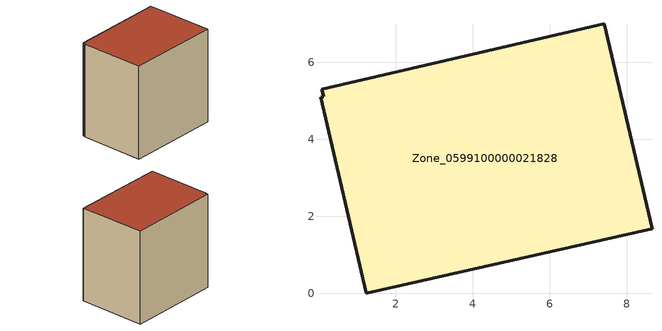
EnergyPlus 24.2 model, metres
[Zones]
Zone_0599100000021828
 floor ground (C_G): 0.07,5.3 7.41,7 8.65,1.68 1.23,0 0.04,5.09 0.13,5.11 z0
 wall outside (C_F): 8.65,1.68 7.41,7 0.07,5.3 0.13,5.11 0.04,5.09 1.23,0 8.65,1.68 z0:7.66
 roof outside (C_R): 7.41,7 0.07,5.3 0.13,5.11 0.04,5.09 1.23,0 8.65,1.68 z7.66
[BUILDING]
Pand.0599100000021828: North Axis=0; Terrain=City; Loads Convergence Tolerance Value=0.04; Temperature Convergence Tolerance Value=0.4; Solar Distribution=FullExterior; Maximum Number of Warmup Days=25; Minimum Number of Warmup Days=1
[Site:Location]
Rotterdam.The.Hague.AP_ZH_NLD Design_Conditions: Latitude=51.96; Longitude=4.45; Time Zone=1; Elevation=-4.5
[SITE:GROUNDTEMPERATURE:BUILDINGSURFACE]
18, 18, 18, 18, 18, 18, 18, 18, 18, 18, 18, 18
[MATERIAL] Thermal Absorptance=0.9; Solar Absorptance=0.7; Visible Absorptance=0.7
Name | Roughness | Thickness | Conductivity | Density | Specific Heat
G.TI.1946 | MediumSmooth | 0.15 | 1 | 540 | 1210
F.TI.1946 | Rough | 0.3 | 0.857143 | 1920 | 840
R.TI.1946 | MediumRough | 0.2 | 0.1 | 1500 | 1000
[CONSTRUCTION]
C_G: G.TI.1946
C_F: F.TI.1946
C_R: R.TI.1946
[ZONE]
Zone_0599100000021828: Type=1; Multiplier=1; Ceiling Height=Autocalculate; Volume=Autocalculate; Floor Area=autocalculate; Part of Total Floor Area=Yes
[ZONEINFILTRATION:DESIGNFLOWRATE]
Infil_Zone_0599100000021828: Zone or ZoneList or Space or SpaceList=Zone_0599100000021828; Schedule=AlwaysOn; Design Flow Rate Calculation Method=Flow/Area; Flow Rate per Floor Area=0.003; Constant Term Coefficient=1; Temperature Term Coefficient=0; Velocity Term Coefficient=0; Velocity Squared Term Coefficient=0
[HVACTEMPLATE:ZONE:IDEALLOADSAIRSYSTEM]
Zone_0599100000021828: Maximum Heating Supply Air Temperature=50; Minimum Cooling Supply Air Temperature=13; Maximum Heating Supply Air Humidity Ratio=0.0156; Minimum Cooling Supply Air Humidity Ratio=0.0077; Heating Limit=NoLimit; Cooling Limit=NoLimit; Dehumidification Control Type=ConstantSensibleHeatRatio; Cooling Sensible Heat Ratio=0.7; Dehumidification Setpoint=60; Humidification Control Type=None; Humidification Setpoint=30; Outdoor Air Method=None; Outdoor Air Flow Rate per Person=0.00944; Outdoor Air Flow Rate per Zone Floor Area=0; Outdoor Air Flow Rate per Zone=0; Demand Controlled Ventilation Type=None; Outdoor Air Economizer Type=NoEconomizer; Heat Recovery Type=None; Sensible Heat Recovery Effectiveness=0.7; Latent Heat Recovery Effectiveness=0.65
[ZONECONTROL:THERMOSTAT]
ThermostatControl_Zone_0599100000021828: Zone or ZoneList=Zone_0599100000021828; Control Type Schedule=DualSetpointControlType; Control 1=Thermostat_Zone_0599100000021828; Temperature Difference Between Cutout And Setpoint=0
[THERMOSTATSETPOINT:DUALSETPOINT]
Thermostat_Zone_0599100000021828: Heating Setpoint Temperature Schedule=HeatingSetpoint_Zone_0599100000021828; Cooling Setpoint Temperature Schedule=CoolingSetpoint_Zone_0599100000021828
[SCHEDULE:COMPACT]
HeatingSetpoint_Zone_0599100000021828: Through: 12/31, For: AllDays, Until: 24:00, 21
CoolingSetpoint_Zone_0599100000021828: Through: 12/31, For: AllDays, Until: 24:00, 24
DualSetpointControlType: Through: 12/31, For: AllDays, Until: 24:00, 4
AlwaysOn: Through: 12/31, For: AllDays, Until: 24:00, 1
